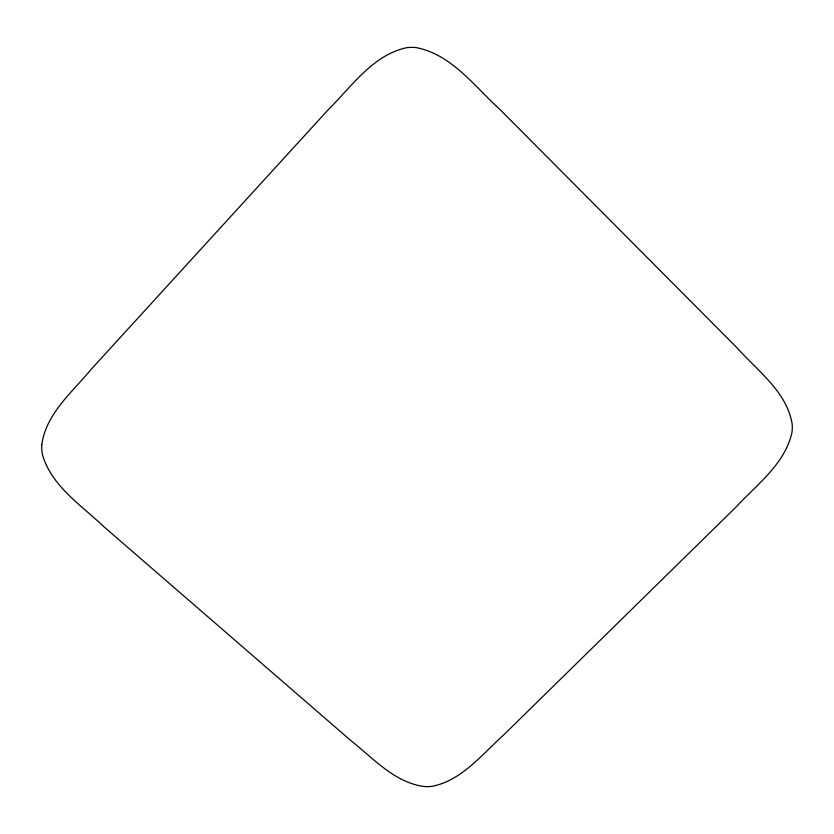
<?xml version="1.0" encoding="UTF-8"?>
<svg xmlns="http://www.w3.org/2000/svg" width="834" height="834" viewBox="0 0 834 834"><rect width="100%" height="100%" fill="white"/><g stroke="black" fill="none" stroke-linecap="round" stroke-linejoin="round"><path stroke-width="1.25" d="M41.783 444.616L41.721 445.773A39.479 37.311 28.5 0 0 42.534 454.999C51.698 486.326 81.523 505.341 103.927 526.765L351.062 740.769C373.257 758.304 394.492 782.459 424.006 786.514A36.331 33.777 -6.8 0 0 432.794 786.212C462.119 780.04 481.896 754.52 503.111 735.494L735.932 507.145C756.605 484.783 784.586 464.34 791.831 433.138A38.656 36.362 -40.6 0 0 792.164 424.047C786.858 391.824 757.668 370.942 737.225 348.039L500.16 109.713C474.765 86.788 451.788 54.419 416.187 47.601A42.034 40.491 86.7 0 0 406.262 47.767C372.454 55.315 351.416 86.809 328.179 109.765L91.615 368.837C72.683 391.761 46.089 413.435 41.783 444.616"/></g></svg>
